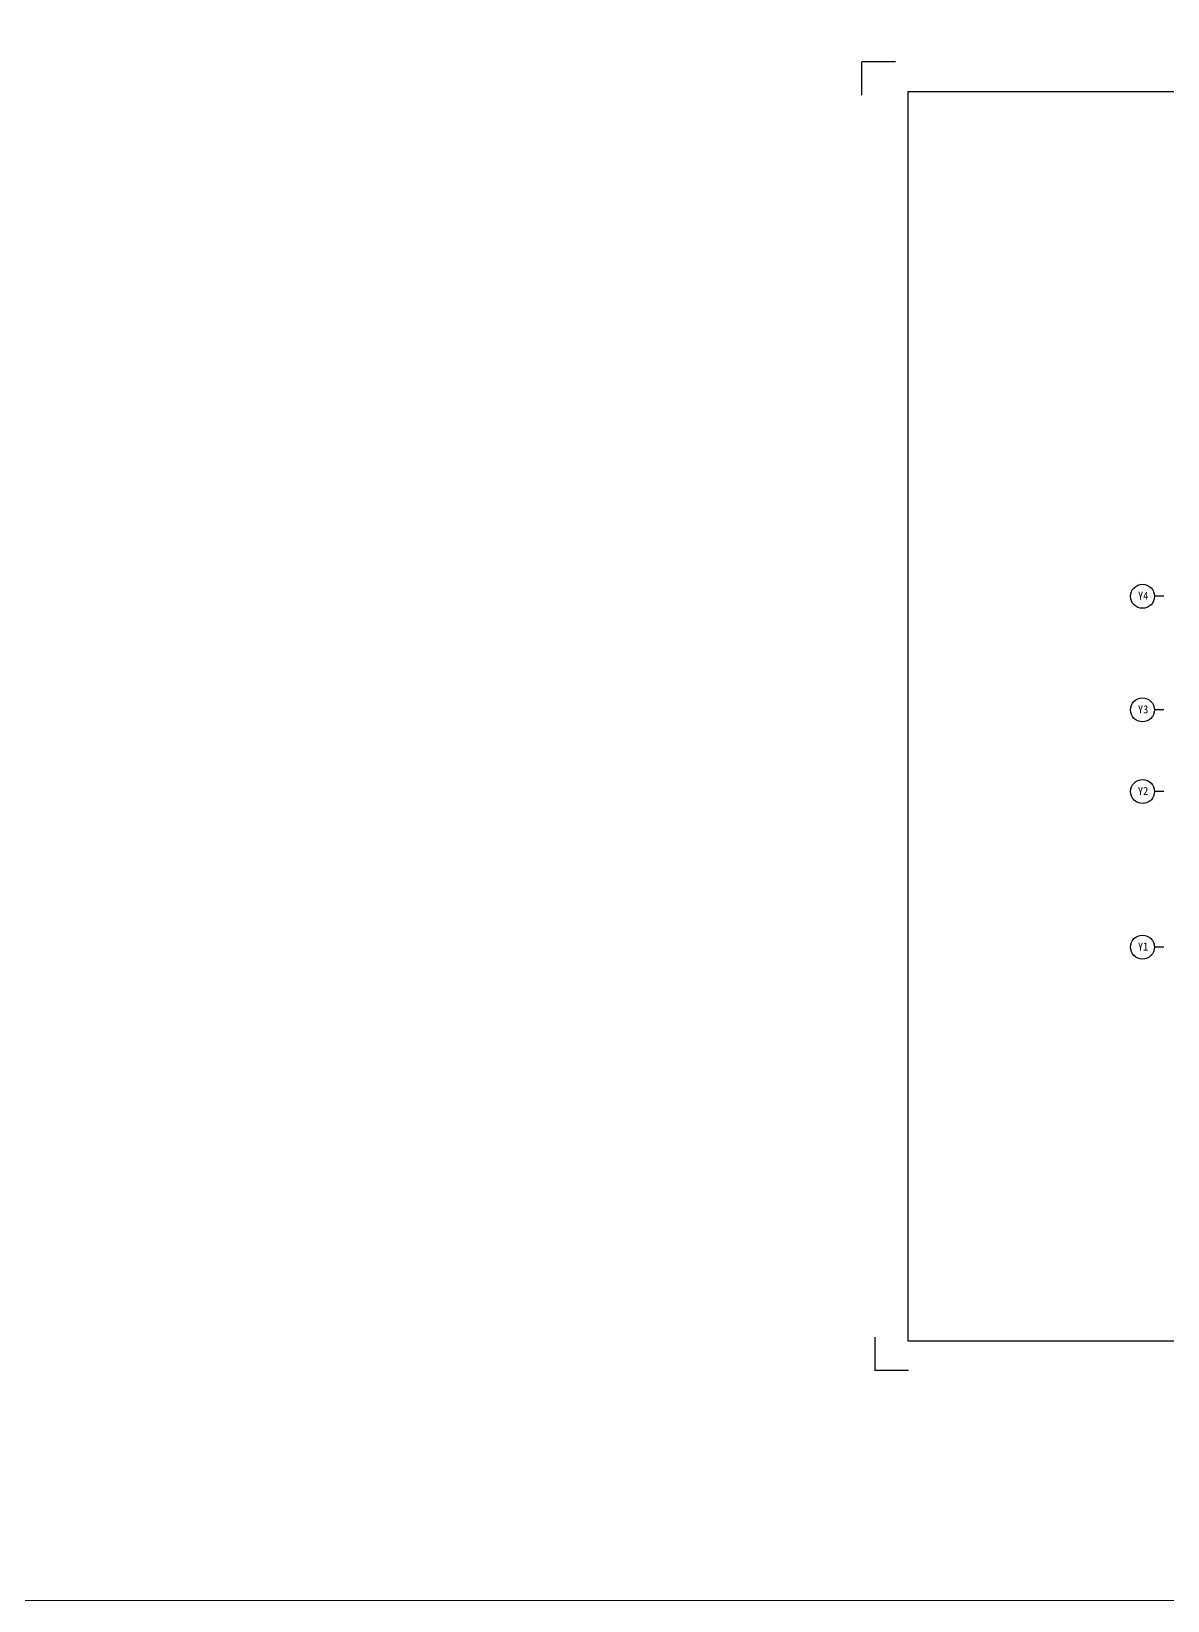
# Model space of a CAD drawing. Header units: millimetres. Extents: x 16332047 to 33387680, y -14835522 to -7015081.
# Drawn here: x 16534727 to 16607764, y -7536127 to -7435258 of the extents above; entities that cross this region are included whole.
import ezdxf
from ezdxf.enums import TextEntityAlignment as Align

# ---------------------------------------------------------------- set-up
doc = ezdxf.new("R2010")
doc.units = ezdxf.units.MM
doc.header["$LTSCALE"] = 300
doc.header["$MEASUREMENT"] = 0
doc.layers.add('3', color=3, linetype='CONTINUOUS')
doc.layers.add('A-HAT', color=5, linetype='CONTINUOUS')
doc.layers.add('arch', color=255, linetype='CONTINUOUS', lineweight=25)
doc.styles.add('돋움체', font='')
doc.styles.get('돋움체').set_extended_font_data('DotumChe')

msp = doc.modelspace()

# ---------------------------------------------------------------- linework, layer by layer
at = {"layer": '3', "color": 0, "linetype": 'Continuous'}
for p, q in [((16588112, -7439368), (16588112, -7437214)), ((16588112, -7439368), (16588112, -7437214)), ((16588112, -7439368), (16588112, -7437214)), ((16588112, -7439368), (16588112, -7437214)), ((16590266, -7437214), (16588112, -7437214)), ((16588112, -7439368), (16588112, -7437214)), ((16591061, -7439115), (16591061, -7519436)), ((16591061, -7439115), (16694893, -7439115)), ((16588945, -7519183), (16588945, -7521337)), ((16588945, -7519183), (16588945, -7521337)), ((16588945, -7519183), (16588945, -7521337)), ((16588945, -7519183), (16588945, -7521337)), ((16591061, -7519436), (16695463, -7519436)), ((16591099, -7521337), (16588945, -7521337))]:
    msp.add_line(p, q, dxfattribs=at)
at = {"layer": 'A-HAT', "color": 4, "lineweight": 5}
msp.add_lwpolyline([(16332047, -7340504), (17225106, -7340504), (17225106, -7536127), (16332047, -7536127)], close=True, dxfattribs=at)
at = {"layer": 'arch'}
for p, q in [((16607523, -7471571), (16606923, -7471571)), ((16607519, -7478871), (16606919, -7478871)), ((16607519, -7484121), (16606919, -7484121)), ((16607519, -7494121), (16606919, -7494121))]:
    msp.add_line(p, q, dxfattribs=at)
for centre in [(16606152, -7471571), (16606148, -7478871), (16606152, -7484121), (16606148, -7494121)]:
    msp.add_circle(centre, 771, dxfattribs=at)

# ---------------------------------------------------------------- texts
at = {"layer": 'arch', "style": '돋움체'}
for s, p in [('Y4', (16606191, -7471535)), ('Y3', (16606187, -7478835)), ('Y2', (16606187, -7484085)), ('Y1', (16606187, -7494085))]:
    msp.add_text(s, height=514.3, dxfattribs=at).set_placement(p, align=Align.MIDDLE_CENTER)

doc.saveas('drawing.dxf')
